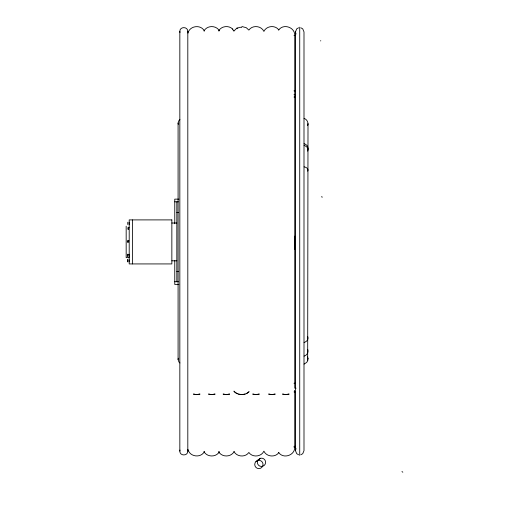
<?xml version="1.0" encoding="UTF-8"?>
<svg xmlns="http://www.w3.org/2000/svg" width="529" height="529" viewBox="0 0 529 529"><rect width="100%" height="100%" fill="white"/><g stroke="black" fill="none" stroke-linecap="round" stroke-linejoin="round"><path stroke-width="0.79" d="M127.734 224.475L127.773 222.2M127.549 261.63L127.582 259.904M127.661 256.181L127.687 254.449M128.137 229.255L128.17 227.543M127.588 261.915L127.628 259.62M127.701 256.466L127.74 254.171M127.965 242.613L128.005 240.331M128.177 229.54L128.216 227.265M129.142 224.501L129.182 222.22M128.99 261.941L129.03 259.646M129.102 256.486L129.142 254.191M179.834 31.482C179.635 26.351 188.007 26.351 187.808 31.482L187.808 451.085C188.007 456.21 179.635 456.21 179.834 451.085L179.834 31.482L179.966 32.514M187.676 32.514L187.808 31.482M179.834 451.085L179.966 450.047M298.62 454.788L296.709 453.677L295.46 450.655L295.46 31.905L296.709 28.883L298.62 27.779M295.46 450.655L296.028 448.519M179.939 362.967L178.947 362.054L178.088 359.541L178.088 123.026L178.947 120.513L179.939 119.6M178.088 359.541L178.306 358.212M308.004 358.53L307.673 360.718L306.721 362.391L304.069 364.104M307.673 360.718L308.004 123.746L307.673 125.638M128.249 228.502L128.309 228.66M128.031 242.064L128.051 240.788L127.932 242.064M127.648 261.432L127.674 260.109L127.555 261.432M187.96 33.135C189.68 25.643 200.881 24.202 204.439 31.019M204.439 451.548C200.881 458.365 189.68 456.924 187.96 449.425M219.442 451.66C216.282 457.44 207.09 457.38 203.956 451.594M234.135 451.548C231.001 457.413 221.724 457.44 218.556 451.594M278.809 452.659C275.192 457.73 266.484 456.825 263.905 451.177C261.286 456.911 252.399 457.724 248.861 452.48C245.396 457.578 236.919 456.97 234.003 451.594M203.956 30.973C207.09 25.18 216.282 25.121 219.442 30.907M218.556 30.973C221.334 25.994 228.766 25.035 232.707 29.148M234.049 30.907L237.303 27.687M278.671 30.087C283.253 23.183 295.175 27.27 294.752 35.516L294.752 388.147L296.095 388.167M249.099 391.553C245.284 395.818 237.819 395.487 234.003 391.387M248.861 392.022L246.289 393.715M255.95 461.539L257.808 460.468A4.146 4.146 0 0 1 263.012 464.832A4.146 4.146 0 0 1 257.134 468.231A4.146 4.146 0 0 1 255.95 461.539L260.407 458.299A4.146 4.146 0 0 1 265.611 462.663A4.146 4.146 0 0 1 259.726 466.062A4.146 4.146 0 0 1 258.549 459.37M257.808 460.468L260.407 458.299M300.829 454.788L302.747 453.677L303.996 450.655L303.996 31.905L302.747 28.883L300.829 27.779M245.02 394.092L241.799 394.581L238.526 394.092M127.78 254.687L128.739 254.68M293.985 35.476L295.625 35.476M293.985 90.869L295.625 90.869M293.985 94.717L295.625 94.717M293.985 97.032L295.625 97.025M178.881 199.135L174.762 199.135L174.762 223.747M174.762 201.82L178.385 201.82M176.831 212.42L178.385 212.42M171.852 223.02L176.831 223.02M129.202 257.643L126.173 257.643L126.173 226.181M171.852 260.804L176.831 260.804M176.831 271.403L178.385 271.403M174.762 281.726L178.385 281.726M178.881 284.443L174.762 284.443L174.762 260.394M293.985 383.254L295.625 383.254M294.012 391.929L295.645 391.929M293.985 446.324L295.625 446.324M293.985 447.091L295.625 447.091M128.322 227.741L129.155 227.728M128.051 240.88L128.944 240.9M241.799 26.496L246.289 27.713L248.861 30.087C252.399 24.843 261.286 25.656 263.905 31.39C266.484 25.742 275.192 24.837 278.809 29.908M321.374 196.788L322.406 197.105M304.069 118.463C306.509 119.104 308.017 121.591 308.004 124.031M237.303 393.735L235.431 392.564A8.874 7.095 0 0 1 234.003 391.09M401.967 471.557L402.827 472.212M278.671 452.48C283.246 459.37 295.156 455.31 294.746 447.078L294.752 391.91A8.993 6.414 0 0 0 294.435 390.25M296.028 34.041L295.46 31.905M308.004 358.821L307.673 356.923M178.088 123.026L178.306 124.355M187.676 450.047L187.808 451.085M320.719 40.581L320.719 40.978M299.725 27.184L299.725 455.383M294.825 236.146L294.825 249.285M176.831 201.82L176.831 281.726M132.581 219.899L132.581 263.931M304.089 143.703A5.607 4.787 0 0 1 307.673 149.892M304.089 145.521A5.568 4.292 0 0 1 305.266 145.931L306.721 146.903A5.687 4.391 0 0 1 307.673 151.149M307.673 336.497A5.687 4.635 0 0 1 306.721 340.98L305.266 342.005A5.568 4.536 0 0 1 304.089 342.442M237.131 28.678A4.787 4.787 0 0 1 241.76 27.442M233.911 31.079A4.787 4.787 0 0 1 232.674 28.93M304.089 166.853A5.581 3.3 0 0 1 306.721 167.911A5.674 3.353 0 0 1 307.673 171.158M304.089 356.103A5.581 5.204 0 0 0 306.721 354.43A5.674 5.29 0 0 0 307.673 349.312M199.889 394.092L196.669 394.634L193.396 394.092L196.669 394.581L199.889 394.092M214.979 394.092L211.752 394.634L208.486 394.092L211.752 394.581L214.979 394.092M229.579 394.092L226.359 394.634L223.086 394.092L226.359 394.581L229.579 394.092M259.203 394.092L255.983 394.634L252.71 394.092L255.983 394.581L259.203 394.092M275.1 394.092L271.88 394.634L268.613 394.092L271.88 394.581L275.1 394.092M289.006 394.092L285.786 394.634L282.512 394.092L285.786 394.581L289.006 394.092M171.852 219.899L129.202 219.899L129.202 263.931L171.852 263.931L171.852 219.899"/></g></svg>
